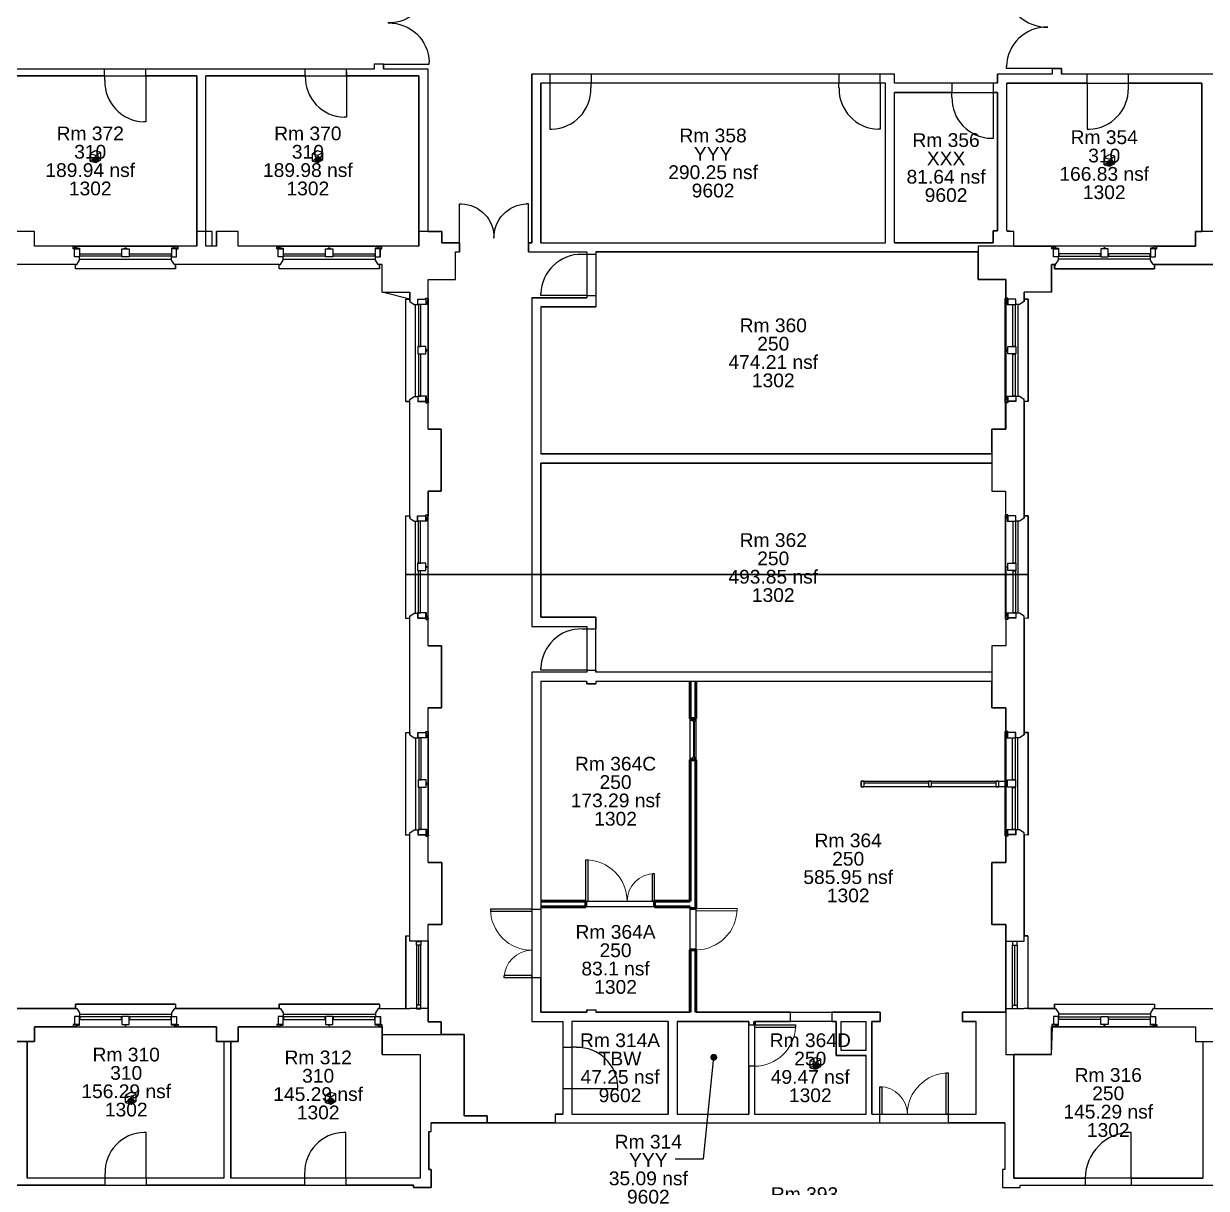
# Model space of a CAD drawing. Header units: inches. Extents: x -4320 to 3948, y 668 to 3074.
# Drawn here: x 1538 to 2570, y 1186 to 2202 of the extents above; entities that cross this region are included whole.
import ezdxf

# ---------------------------------------------------------------- set-up
doc = ezdxf.new("R2010")
doc.units = ezdxf.units.IN
doc.header["$LTSCALE"] = 48
doc.header["$MEASUREMENT"] = 0
doc.layers.get('0').update_dxf_attribs({"linetype": 'CONTINUOUS'})
for name, color, linetype, lineweight in [('A-DOOR', 7, 'CONTINUOUS', 18), ('A-GLAZ', 7, 'CONTINUOUS', 18), ('A-GLAZ-CWMG', 7, 'CONTINUOUS', 9), ('A-GLAZ-FRAM', 7, 'CONTINUOUS', 30), ('A-GLAZ-GLAS', 7, 'CONTINUOUS', 40), ('A-WALL-EXST', 7, 'CONTINUOUS', 9), ('A-WALL-MBNI', 7, 'CONTINUOUS', 18), ('I-WALL', 7, 'CONTINUOUS', 18)]:
    doc.layers.add(name, color=color, linetype=linetype, lineweight=lineweight)
for name, color, linetype in [('BACKGRN', 7, 'CONTINUOUS'), ('DOORS', 7, 'CONTINUOUS'), ('triGrossAreaLayer', 7, 'CONTINUOUS'), ('triHiddenItemLayer', 7, 'CONTINUOUS'), ('triLabelLayer', 7, 'CONTINUOUS'), ('triMeasuredGrossAreaLayer', 7, 'CONTINUOUS'), ('triSpaceLayer', 7, 'CONTINUOUS'), ('WNDW', 7, 'CONTINUOUS')]:
    doc.layers.add(name, color=color, linetype=linetype)
doc.styles.add('SIMPLEX', font='SIMPLEX')

# ---------------------------------------------------------------- blocks, each defined once
blk = doc.blocks.new('MUL')
for p, q in [((-1.1, 7.1), (-1.1, 9.2)), ((4.4, 7.1), (-1.1, 7.1)), ((-0.1, 8.5), (1.4, 8.5)), ((1.4, 8.5), (1.4, 8.3)), ((2.5, 7.7), (2.5, 7.6)), ((2.5, 7.6), (4.4, 7.6)), ((4.4, 7.6), (4.4, 7.1))]:
    blk.add_line(p, q)
blk.add_lwpolyline([(0, 0), (0, 7), (4.4, 7), (4.4, 0)], close=True)
for centre, radius, start, end in [((-0.9, 8.4), 0.796, 2.6497, 104.9077), ((1.4, 7.7), 0.61, 26.6521, 89.7021), ((2.4, 8.2), 0.509, 208.9058, 273.9499)]:
    blk.add_arc(centre, radius, start, end)
blk = doc.blocks.new('CEN-MUL')
for p, q in [((-1.2, 7.1), (-1.2, 7)), ((-1.2, 7), (1.2, 7)), ((-0.2, 7.9), (-0.2, 7.7)), ((-0.2, 7.9), (0.2, 7.9)), ((0.2, 7.9), (0.2, 7.7)), ((1.2, 7.1), (1.2, 7))]:
    blk.add_line(p, q)
blk.add_lwpolyline([(-3.2, 0), (-3.2, 7), (3.2, 7), (3.2, 0)], close=True)
for centre, radius, start, end in [((-1.2, 7.7), 0.509, 266.0501, 331.0942), ((-0.2, 7.1), 0.61, 90.2979, 153.3479), ((0.2, 7.1), 0.61, 26.6521, 89.7021), ((1.2, 7.7), 0.509, 208.9058, 273.9499)]:
    blk.add_arc(centre, radius, start, end)
blk = doc.blocks.new('WIN-7-5')
at = {"layer": 'WNDW'}
for p, q in [((-90.1, 2.2), (1.1, 2.2)), ((-84.6, -9), (-4.4, -9))]:
    blk.add_line(p, q, dxfattribs=at)
for points in [[(-84.4, -6.5), (-84.4, -4.4), (-47.9, -4.4), (-47.9, -6.5)], [(-41.1, -6.5), (-41.1, -4.4), (-4.6, -4.4), (-4.6, -6.5)]]:
    blk.add_lwpolyline(points, close=True, dxfattribs=at)
for name, p in [('MUL', (-89, -7)), ('CEN-MUL', (-44.5, -7))]:
    blk.add_blockref(name, p, dxfattribs=at)
at = {"layer": 'WNDW', "xscale": -1}
blk.add_blockref('MUL', (0, -7), dxfattribs=at)
blk = doc.blocks.new('DR36')
for p, q in [((0, 40), (-1.8, 40)), ((0, 0), (0, 40)), ((-36, 4), (-36, 0))]:
    blk.add_line(p, q)
blk.add_arc((-0.8, 4.9), 35.1, 91.4797, 181.4095)
blk = doc.blocks.new('DD72C')
for p, q in [((-36, 0), (-36, 40)), ((-36, 40), (-34.2, 40)), ((36, 40), (34.3, 40)), ((36, 0), (36, 40))]:
    blk.add_line(p, q)
for centre, radius, start, end in [((-35.1, 4.9), 35.1, 358.5905, 88.5203), ((35.2, 4.8), 35.2, 91.4626, 181.3222)]:
    blk.add_arc(centre, radius, start, end)
blk = doc.blocks.new('DR40')
blk.add_line((0, 0), (0, 40))
blk.add_arc((0, 0), 40, 90, 180)
blk = doc.blocks.new('DL36')
for p, q in [((0, 40), (1.8, 40)), ((0, 0), (0, 40)), ((36, 4), (36, 0))]:
    blk.add_line(p, q)
blk.add_arc((0.8, 4.9), 35.1, 358.5905, 88.5203)
blk = doc.blocks.new('DD60C')
for p, q in [((-30, 0), (-30, 34)), ((-30, 34), (-28.2, 34)), ((30, 34), (28.2, 34)), ((30, 0), (30, 34))]:
    blk.add_line(p, q)
for centre, start, end in [((-29.1, 4.8), 358.3353, 88.3775), ((29.1, 4.8), 91.6225, 181.6647)]:
    blk.add_arc(centre, 29.1, start, end)
blk = doc.blocks.new('Double-Uneven -_n Option 50')
at = {"layer": 'A-DOOR', "lineweight": 30}
for p, q in [((-56, -4), (-56, -39.9)), ((-56, -4), (-54, -4)), ((-54, -4), (-54, -39.9)), ((2, -4), (2, -28)), ((4, -4), (2, -4)), ((4, -4), (4, -28)), ((4, -28), (2, -28)), ((-56, -39.9), (-53.9, -39.9))]:
    blk.add_line(p, q, dxfattribs=at)
at = {"layer": 'A-DOOR', "lineweight": 9}
for centre, radius, start, end in [((-56, -4), 36, 270, 360), ((4, -4), 24, 180, 270)]:
    blk.add_arc(centre, radius, start, end, dxfattribs=at)
blk = doc.blocks.new('Double-Uneven-V_n Option 51')
at = {"layer": 'A-DOOR', "lineweight": 30}
for p, q in [((-56, -3.8), (-56, -39.7)), ((-56, -3.8), (-54, -3.8)), ((-54, -3.8), (-54, -39.7)), ((2, -3.8), (2, -27.8)), ((4, -3.8), (2, -3.8)), ((4, -3.8), (4, -27.8)), ((4, -27.8), (2, -27.8)), ((-56, -39.7), (-53.9, -39.7))]:
    blk.add_line(p, q, dxfattribs=at)
at = {"layer": 'A-DOOR', "lineweight": 9}
for centre, radius, start, end in [((-56, -3.8), 36, 270, 360), ((4, -3.8), 24, 180, 270)]:
    blk.add_arc(centre, radius, start, end, dxfattribs=at)
blk = doc.blocks.new('Single-Flush - _n Option 50')
at = {"layer": 'A-DOOR', "lineweight": 30}
for p, q in [((16, -2.4), (16, -38.4)), ((18, -2.4), (16, -2.4)), ((18, -2.4), (18, -38.4)), ((18, -38.4), (16, -38.4))]:
    blk.add_line(p, q, dxfattribs=at)
at = {"layer": 'A-DOOR', "lineweight": 9}
blk.add_arc((18, -2.4), 36.1, 180, 266.8211, dxfattribs=at)
blk = doc.blocks.new('Single-Flush Gl_n Option 50')
at = {"layer": 'A-DOOR', "lineweight": 9}
for p, q in [((16, -2.4375), (16, -38.4375)), ((18, -2.4375), (16, -2.4375)), ((18, -2.4375), (18, -38.4375)), ((18, -38.4375), (16, -38.4375))]:
    blk.add_line(p, q, dxfattribs=at)
blk.add_arc((18, -2.4375), 36, 180, 270, dxfattribs=at)
blk = doc.blocks.new('Fixed - 36_ x 4_n Option 50')
at = {"layer": 'A-GLAZ-FRAM'}
for p, q in [((-19.5, 2.4375), (-18.75, 2.4375)), ((-18.75, -0.0625), (-18.75, 2.4375)), ((-18.75, 1.6875), (-18.75, -0.0625)), ((-18.75, 1.6875), (-17, 1.6875)), ((-17, 1.6875), (-17, -0.0625)), ((14, 1.6875), (14, -0.0625)), ((15.75, 1.6875), (14, 1.6875)), ((15.75, -0.0625), (15.75, 2.4375)), ((16.5, 2.4375), (15.75, 2.4375)), ((15.75, 1.6875), (15.75, -0.0625)), ((-18.25, -2.4375), (-19.5, -2.4375)), ((-18.75, -0.0625), (-17, -0.0625)), ((-18.75, -0.0625), (-18.25, -0.0625)), ((-18.25, -2.4375), (-18.25, -0.0625)), ((15.75, -0.0625), (14, -0.0625)), ((15.25, -0.0625), (15.75, -0.0625)), ((15.25, -0.0625), (15.25, -2.4375)), ((15.25, -2.4375), (16.5, -2.4375))]:
    blk.add_line(p, q, dxfattribs=at)
at = {"layer": 'A-GLAZ-GLAS'}
blk.add_line((-17, 0.8125), (14, 0.8125), dxfattribs=at)
blk = doc.blocks.new('Double-Uneven-V_n Option 50')
at = {"layer": 'A-DOOR', "lineweight": 30}
for p, q in [((-56, 38.4), (-53.9, 38.4)), ((-56, 2.4), (-56, 38.4)), ((-54, 2.4), (-54, 38.4)), ((2, 2.4), (2, 26.4)), ((4, 26.4), (2, 26.4)), ((4, 2.4), (4, 26.4)), ((-56, 2.4), (-54, 2.4)), ((4, 2.4), (2, 2.4))]:
    blk.add_line(p, q, dxfattribs=at)
at = {"layer": 'A-DOOR', "lineweight": 9}
for centre, radius, start, end in [((-56, 2.4), 36, 0, 90), ((4, 2.4), 24, 90, 180)]:
    blk.add_arc(centre, radius, start, end, dxfattribs=at)
blk = doc.blocks.new('System Panel - _n Option 50')
at = {"layer": 'A-GLAZ'}
for p, q in [((28.125, -0.75), (-28.125, -0.75)), ((-28.125, -0.75), (-28.125, -1.75)), ((-28.125, -1.75), (28.125, -1.75)), ((28.125, -1.75), (28.125, -0.75))]:
    blk.add_line(p, q, dxfattribs=at)
blk = doc.blocks.new('Rectangular Mul_n Option 50')
at = {"layer": 'A-GLAZ-CWMG'}
for p, q in [((192.6, 57.2), (136.4, 57.2)), ((192.6, 52.2), (136.4, 52.2))]:
    blk.add_line(p, q, dxfattribs=at)
blk = doc.blocks.new('Rectangular Mul_n Option 51')
at = {"layer": 'A-GLAZ-CWMG', "lineweight": 30}
for p, q in [((-2.5, 2.5), (0, 2.5)), ((-2.5, -2.5), (-2.5, 2.5)), ((0, 2.5), (0, -2.5)), ((0, -2.5), (-2.5, -2.5))]:
    blk.add_line(p, q, dxfattribs=at)
blk = doc.blocks.new('Rectangular Mul_n Option 52')
at = {"layer": 'A-GLAZ-CWMG', "lineweight": 30}
for p, q in [((0, 2.5), (-2.5, 2.5)), ((-2.5, 2.5), (-2.5, -2.5)), ((0, -2.5), (0, 2.5)), ((-2.5, -2.5), (0, -2.5))]:
    blk.add_line(p, q, dxfattribs=at)
blk = doc.blocks.new('System Panel - _n Option 51')
at = {"layer": 'A-GLAZ'}
for p, q in [((28.125, -0.75), (-28.125, -0.75)), ((-28.125, -0.75), (-28.125, -1.75)), ((-28.125, -1.75), (28.125, -1.75)), ((28.125, -1.75), (28.125, -0.75))]:
    blk.add_line(p, q, dxfattribs=at)
blk = doc.blocks.new('Rectangular Mul_n Option 53')
at = {"layer": 'A-GLAZ-CWMG', "lineweight": 30}
for p, q in [((-1.25, 2.5), (1.25, 2.5)), ((-1.25, -2.5), (-1.25, 2.5)), ((1.25, 2.5), (1.25, -2.5)), ((1.25, -2.5), (-1.25, -2.5))]:
    blk.add_line(p, q, dxfattribs=at)
blk = doc.blocks.new('Rectangular Mul_n Option 54')
at = {"layer": 'A-GLAZ-CWMG'}
for p, q in [((133.9, 57.2), (77.6, 57.2)), ((133.9, 52.2), (77.6, 52.2))]:
    blk.add_line(p, q, dxfattribs=at)
blk = doc.blocks.new('A$C36301E23')
at = {"layer": 'BACKGRN'}
for p, q in [((60.3, -6), (60.3, 0)), ((96.3, -6), (96.3, 0)), ((221.9, -6), (221.9, 0)), ((257.9, -6), (257.9, 0)), ((578, -6), (578, 0)), ((614, -6), (614, 0)), ((755.5, -6), (755.5, 0)), ((791.5, -6), (791.5, 0)), ((930.5, -6), (930.5, 0)), ((966.5, -6), (966.5, 0)), ((186.4, -154.5), (186.4, -6)), ((194.4, -154.5), (194.4, -6)), ((414.6, -154.5), (414.6, -6)), ((422.6, -154.5), (422.6, -6)), ((642.1, -154.5), (642.1, -6)), ((650.1, -154.5), (650.1, -6)), ((835.9, -154.5), (835.9, -6)), ((843.9, -154.5), (843.9, -6))]:
    blk.add_line(p, q, dxfattribs=at)
at = {"layer": 'DOORS', "xscale": -1, "rotation": 180}
blk.add_blockref('DL36', (60.3, -6), dxfattribs=at)
at = {"layer": 'DOORS', "rotation": 180}
for p in [(258.4, -6), (614.1, -6), (791.6, -6), (966.5, -2)]:
    blk.add_blockref('DL36', p, dxfattribs=at)
blk = doc.blocks.new('TRGA_TriRefBlock')
h = blk.add_hatch(color=4)
h.dxf.hatch_style = 1
h.paths.add_polyline_path([(4.8, 1.8), (2.4, 2.5), (2.4, -0.6), (4.8, -1.3)])
h.paths.add_polyline_path([(7, 3.1), (4.8, 1.8), (4.8, -1.3), (7, 0)])
h.paths.add_polyline_path([(7, 3.1), (4.8, 3.7), (4.8, 1.8)])
h.paths.add_polyline_path([(4.8, 3.7), (4.6, 3.7), (2.4, 2.5), (4.8, 1.8)])
for points in [[(0, 0), (4.8, -1.3), (9.2, 1.2), (9.2, 7.5), (4.3, 8.8), (0, 6.3), (4.8, 5), (9.2, 7.5)], [(0, 0), (0, 6.3)], [(2.4, 1.4), (0, 0)], [(2.4, 2.5), (2.4, -0.6), (4.8, -1.3), (4.8, 1.8), (7, 3.1), (7, 0), (4.8, -1.3)], [(2.4, 2.5), (2.4, -0.6)], [(4.8, 5), (4.8, -1.3)], [(7, 3.1), (7, 0)], [(9.2, 1.2), (7, 1.8)]]:
    blk.add_lwpolyline(points)
blk.add_lwpolyline([(2.4, 2.5), (4.8, 1.8), (7, 3.1), (4.6, 3.7)], close=True)

msp = doc.modelspace()

# ---------------------------------------------------------------- linework, layer by layer
at = {"linetype": 'Continuous'}
for p, q in [((1989.7, 1627.9), (1989.7, 1429.4)), ((2131.5, 1211.5), (2140.5, 1300.1)), ((2106.9, 1211.5), (2131.5, 1211.5))]:
    msp.add_line(p, q, dxfattribs=at)
for points in [[(1583.6, 1987.9), (1583.6, 1991.6), (1584.6, 1991.6), (1587.1, 1995.4), (1587.1, 1998.4), (1582.7, 1998.4), (1582.7, 2005.4), (1581.5, 2005.4), (1581.5, 2007.6)], [(1670.9, 1987.9), (1670.9, 1991.6), (1669.9, 1991.6), (1667.4, 1995.4), (1667.4, 1998.4), (1671.8, 1998.4), (1671.8, 2005.4), (1673, 2005.4), (1673, 2007.6)], [(1761.3, 1987.9), (1761.3, 1991.6), (1762.3, 1991.6), (1764.8, 1995.4), (1764.8, 1998.4), (1760.4, 1998.4), (1760.4, 2005.4), (1759.3, 2005.4), (1759.3, 2007.6)], [(1848.7, 1987.9), (1848.7, 1991.6), (1847.7, 1991.6), (1845.2, 1995.4), (1845.2, 1998.4), (1849.6, 1998.4), (1849.6, 2005.4), (1850.8, 2005.4), (1850.8, 2007.6)], [(2437.7, 1987.9), (2437.7, 1991.6), (2438.7, 1991.6), (2441.2, 1995.4), (2441.2, 1998.4), (2436.8, 1998.4), (2436.8, 2005.4), (2435.6, 2005.4), (2435.6, 2007.6)], [(2525, 1987.9), (2525, 1991.6), (2524, 1991.6), (2521.5, 1995.4), (2521.5, 1998.4), (2525.9, 1998.4), (2525.9, 2005.4), (2527.1, 2005.4), (2527.1, 2007.6)], [(1871.7, 1961.4), (1875.2, 1961.3), (1875.2, 1959.4), (1879.2, 1956.9), (1882.2, 1956.9), (1882.2, 1961.3), (1889.1, 1961.3), (1889.1, 1962.4), (1891.2, 1962.4)], [(2414.7, 1961.4), (2411.2, 1961.3), (2411.2, 1959.4), (2407.2, 1956.9), (2404.2, 1956.9), (2404.2, 1961.3), (2397.2, 1961.3), (2397.2, 1962.4), (2395.2, 1962.4)], [(1871.7, 1872), (1875.2, 1872.1), (1875.2, 1874), (1879.2, 1876.5), (1882.2, 1876.5), (1882.2, 1872.1), (1889.1, 1872.1), (1889.1, 1870.9), (1891.2, 1870.9)], [(2414.7, 1872), (2411.2, 1872.1), (2411.2, 1874), (2407.2, 1876.5), (2404.2, 1876.5), (2404.2, 1872.1), (2397.2, 1872.1), (2397.2, 1870.9), (2395.2, 1870.9)], [(1871.7, 1772.4), (1875.2, 1772.3), (1875.2, 1770.4), (1879.2, 1767.9), (1882.2, 1767.9), (1882.2, 1772.3), (1889.1, 1772.3), (1889.1, 1773.4), (1891.2, 1773.4)], [(2414.7, 1772.4), (2411.2, 1772.3), (2411.2, 1770.4), (2407.2, 1767.9), (2404.2, 1767.9), (2404.2, 1772.3), (2397.2, 1772.3), (2397.2, 1773.4), (2395.2, 1773.4)], [(1871.7, 1683), (1875.2, 1683.1), (1875.2, 1685), (1879.2, 1687.5), (1882.2, 1687.5), (1882.2, 1683.1), (1889.1, 1683.1), (1889.1, 1681.9), (1891.2, 1681.9)], [(2414.7, 1683), (2411.2, 1683.1), (2411.2, 1685), (2407.2, 1687.5), (2404.2, 1687.5), (2404.2, 1683.1), (2397.2, 1683.1), (2397.2, 1681.9), (2395.2, 1681.9)], [(1871.7, 1583.4), (1875.2, 1583.3), (1875.2, 1581.4), (1879.2, 1578.9), (1882.2, 1578.9), (1882.2, 1583.3), (1889.1, 1583.3), (1889.1, 1584.4), (1891.2, 1584.4)], [(2414.7, 1583.4), (2411.2, 1583.3), (2411.2, 1581.4), (2407.2, 1578.9), (2404.2, 1578.9), (2404.2, 1583.3), (2397.2, 1583.3), (2397.2, 1584.4), (2395.2, 1584.4)], [(1871.7, 1494), (1875.2, 1494.1), (1875.2, 1496), (1879.2, 1498.5), (1882.2, 1498.5), (1882.2, 1494.1), (1889.1, 1494.1), (1889.1, 1492.9), (1891.2, 1492.9)], [(2414.7, 1494), (2411.2, 1494.1), (2411.2, 1496), (2407.2, 1498.5), (2404.2, 1498.5), (2404.2, 1494.1), (2397.2, 1494.1), (2397.2, 1492.9), (2395.2, 1492.9)], [(1583.6, 1346.3), (1583.6, 1342.6), (1584.6, 1342.6), (1587.1, 1338.8), (1587.1, 1335.8), (1582.7, 1335.8), (1582.7, 1328.8), (1581.5, 1328.8), (1581.5, 1326.6)], [(1670.9, 1346.3), (1670.9, 1342.6), (1669.9, 1342.6), (1667.4, 1338.8), (1667.4, 1335.8), (1671.8, 1335.8), (1671.8, 1328.8), (1673, 1328.8), (1673, 1326.6)], [(1761.3, 1346.3), (1761.3, 1342.6), (1762.3, 1342.6), (1764.8, 1338.8), (1764.8, 1335.8), (1760.4, 1335.8), (1760.4, 1328.8), (1759.3, 1328.8), (1759.3, 1326.6)], [(1848.7, 1346.3), (1848.7, 1342.6), (1847.7, 1342.6), (1845.2, 1338.8), (1845.2, 1335.8), (1849.6, 1335.8), (1849.6, 1328.8), (1850.8, 1328.8), (1850.8, 1326.6)], [(2437.7, 1346.3), (2437.7, 1342.6), (2438.7, 1342.6), (2441.2, 1338.8), (2441.2, 1335.8), (2436.8, 1335.8), (2436.8, 1328.8), (2435.6, 1328.8), (2435.6, 1326.6)], [(2525, 1346.3), (2525, 1342.6), (2524, 1342.6), (2521.5, 1338.8), (2521.5, 1335.8), (2525.9, 1335.8), (2525.9, 1328.8), (2527.1, 1328.8), (2527.1, 1326.6)], [(1547.8, 1326.6), (1547.8, 1313.9), (1528.8, 1313.9)], [(1725.6, 1326.6), (1725.6, 1313.9), (1706.6, 1313.9)], [(1706.6, 1313.9), (1706.6, 1326.6)]]:
    msp.add_lwpolyline(points)
for points in [[(1885, 1401), (1885, 1397.9), (1881.2, 1397.9), (1881.2, 1401)], [(2401.3, 1401), (2401.3, 1397.9), (2405.1, 1397.9), (2405.1, 1401)], [(1885, 1342.5), (1885, 1345.6), (1881.2, 1345.6), (1881.2, 1342.5)], [(2401.3, 1342.5), (2401.3, 1345.6), (2405.1, 1345.6), (2405.1, 1342.5)]]:
    msp.add_lwpolyline(points, close=True)
at = {"linetype": 'Continuous', "const_width": 3}
msp.add_lwpolyline([(2139, 1300.1, 1), (2142, 1300.1, 1)], format="xyb", close=True, dxfattribs=at)
at = {"layer": 'A-WALL-EXST', "lineweight": 18}
msp.add_line((2285.6, 1339.4), (2243.5, 1339.4), dxfattribs=at)
at = {"layer": 'A-WALL-MBNI'}
for p, q in [((2028.9, 1436.3), (1989.8, 1436.3)), ((2028.9, 1436.5), (1989.9, 1436.5)), ((2028.9, 1436.5), (2028.9, 1436.2)), ((2088.9, 1436.2), (2088.9, 1436.5)), ((2119.9, 1436.5), (2088.9, 1436.5)), ((2119.9, 1436.3), (2088.9, 1436.3)), ((2124.8, 1393.8), (2125.1, 1393.8))]:
    msp.add_line(p, q, dxfattribs=at)
at = {"layer": 'BACKGRN'}
for p, q in [((1608.9, 2162.1), (1467.4, 2162.1)), ((1784, 2162.1), (1644.9, 2162.1)), ((1844.2, 2162.1), (1820, 2162.1)), ((1844.2, 2166.4), (1844.2, 2162.1)), ((1852.2, 2166.4), (1844.2, 2166.4)), ((1852.2, 2166.4), (1852.2, 2162.1)), ((1891.2, 2162.1), (1852.2, 2162.1)), ((1891.2, 2020.4), (1891.2, 2162.1)), ((1981.7, 2010.6), (1981.7, 2157.7)), ((1997.4, 2157.7), (1981.7, 2157.7)), ((1997.4, 2157.7), (1997.4, 2149.7)), ((2249.7, 2157.7), (2033.4, 2157.7)), ((2033.4, 2157.7), (2033.4, 2149.7)), ((2249.7, 2157.7), (2249.7, 2149.7)), ((2298.2, 2157.7), (2285.7, 2157.7)), ((2285.7, 2149.7), (2285.7, 2157.7)), ((2298.2, 2149.7), (2298.2, 2157.7)), ((2435.9, 2157.7), (2388.2, 2157.7)), ((2388.2, 2149.7), (2388.2, 2157.7)), ((2435.9, 2162.7), (2435.9, 2157.7)), ((2435.9, 2162.7), (2443.9, 2162.7)), ((2443.9, 2162.7), (2443.9, 2157.7)), ((2466.4, 2157.7), (2443.9, 2157.7)), ((2466.4, 2149.7), (2466.4, 2157.7)), ((2502.4, 2149.7), (2502.4, 2157.7)), ((2641.2, 2157.7), (2502.4, 2157.7)), ((1608.9, 2156.1), (1503.5, 2156.1)), ((1689.3, 2156.1), (1644.9, 2156.1)), ((1784, 2156.1), (1697.3, 2156.1)), ((1883.2, 2156.1), (1820, 2156.1)), ((1883.2, 2007.6), (1883.2, 2156.1)), ((1989.7, 2010.6), (1989.7, 2149.7)), ((1997.4, 2149.7), (1989.7, 2149.7)), ((2249.7, 2149.7), (2033.4, 2149.7)), ((2290.2, 2149.7), (2285.7, 2149.7)), ((2290.2, 2010.6), (2290.2, 2149.7)), ((2348.2, 2149.7), (2298.2, 2149.7)), ((2348.2, 2149.7), (2348.2, 2141.7)), ((2388.2, 2149.7), (2384.2, 2149.7)), ((2384.2, 2149.7), (2384.2, 2141.7)), ((2466.4, 2149.7), (2396.2, 2149.7)), ((2396.2, 2020.9), (2396.2, 2149.7)), ((2566.3, 2149.7), (2502.4, 2149.7)), ((2566.3, 2020.4), (2566.3, 2149.7)), ((2298.2, 2010.6), (2298.2, 2141.7)), ((2348.2, 2141.7), (2298.2, 2141.7)), ((2388.2, 2141.7), (2384.2, 2141.7)), ((2388.2, 2020.9), (2388.2, 2141.7)), ((1547.8, 2020.4), (1528.8, 2020.4)), ((1547.8, 2007.6), (1547.8, 2020.4)), ((1725.6, 2020.4), (1706.6, 2020.4)), ((1706.6, 2007.6), (1706.6, 2020.4)), ((1725.6, 2007.6), (1725.6, 2020.4)), ((1891.2, 2020.4), (1903.2, 2020.4)), ((1903.2, 2020.4), (1903.2, 2010.6)), ((2384.2, 2010.6), (2384.2, 2020.9)), ((2384.2, 2020.9), (2388.2, 2020.9)), ((2402.2, 2020.4), (2396.2, 2020.4)), ((2402.2, 2007.6), (2402.2, 2020.4)), ((2560.8, 2007.6), (2560.8, 2020.4)), ((2560.8, 2020.4), (2566.3, 2020.4)), ((1581.5, 2007.6), (1547.8, 2007.6)), ((1689.3, 2007.6), (1673, 2007.6)), ((1706.6, 2007.6), (1697.3, 2007.6)), ((1759.3, 2007.6), (1725.6, 2007.6)), ((1883.2, 2007.6), (1850.8, 2007.6)), ((1903.2, 2010.6), (1918.7, 2010.6)), ((1915.2, 2002.6), (1918.7, 2002.6)), ((1915.2, 1978.6), (1915.2, 2002.6)), ((1918.8, 2002.6), (1918.7, 2010.6)), ((1978.7, 2010.6), (1981.7, 2010.6)), ((1978.7, 2002.6), (1978.7, 2010.6)), ((1978.7, 2002.6), (2029.7, 2002.6)), ((1989.7, 2010.6), (2290.2, 2010.6)), ((2029.7, 2002.6), (2029.7, 2000.6)), ((2037.7, 2002.6), (2037.7, 2000.6)), ((2037.7, 2002.6), (2371.2, 2002.6)), ((2298.2, 2010.6), (2384.2, 2010.6)), ((2371.2, 1978.6), (2371.2, 2002.6)), ((2431.4, 2007.6), (2402.2, 2007.6)), ((2402.2, 2007.6), (2435.6, 2007.6)), ((2527.1, 2007.6), (2560.8, 2007.6)), ((2029.7, 2000.6), (2037.7, 2000.6)), ((1583.6, 1991.6), (1493.2, 1991.6)), ((1761.3, 1991.6), (1670.9, 1991.6)), ((1851.2, 1991.6), (1848.7, 1991.6)), ((1851.2, 1967.6), (1851.2, 1991.6)), ((2435.2, 1967.6), (2435.2, 1991.6)), ((2435.2, 1991.6), (2438.7, 1991.6)), ((2525, 1991.6), (2615.4, 1991.6)), ((1891.2, 1962.4), (1891.2, 1978.6)), ((1891.2, 1978.6), (1915.2, 1978.6)), ((2371.2, 1978.6), (2395.2, 1978.6)), ((2395.2, 1962.4), (2395.2, 1978.6)), ((1851.2, 1967.6), (1875.2, 1967.6)), ((1875.2, 1959.4), (1875.2, 1967.6)), ((1981.7, 1962.6), (1981.7, 1675.9)), ((1981.7, 1962.6), (2029.7, 1962.6)), ((2029.7, 1964.6), (2029.7, 1962.6)), ((2029.7, 1964.6), (2037.7, 1964.6)), ((2037.7, 1964.6), (2037.7, 1954.6)), ((2435.2, 1967.6), (2411.2, 1967.6)), ((2411.2, 1959.4), (2411.2, 1967.6)), ((1989.7, 1954.6), (1989.7, 1826.4)), ((1989.7, 1954.6), (2037.7, 1954.6)), ((1875.2, 1770.4), (1875.2, 1874)), ((1891.2, 1847.9), (1891.2, 1870.9)), ((2395, 1870.9), (2395, 1847.9)), ((2411.2, 1770.4), (2411.2, 1874)), ((1891.2, 1847.9), (1902.6, 1847.9)), ((1902.6, 1847.9), (1902.6, 1793.9)), ((2383, 1847.9), (2383, 1826.4)), ((2395, 1847.9), (2383, 1847.9)), ((2383.2, 1826.4), (1989.7, 1826.4)), ((2383.2, 1818.4), (1989.7, 1818.4)), ((1989.7, 1818.4), (1989.7, 1683.9)), ((2383, 1818.4), (2383, 1793.9)), ((1891.2, 1793.9), (1891.2, 1772.3)), ((1902.6, 1793.9), (1891.2, 1793.9)), ((2383, 1793.9), (2395, 1793.9)), ((2395, 1793.9), (2395, 1773.4)), ((1875.2, 1581.4), (1875.2, 1685)), ((1989.7, 1683.9), (2037.7, 1683.9)), ((2037.7, 1683.9), (2037.7, 1673.9)), ((2411.2, 1581.4), (2411.2, 1685)), ((1891.2, 1658.9), (1891.2, 1681.9)), ((1981.7, 1675.9), (2029.7, 1675.9)), ((2029.7, 1675.9), (2029.7, 1673.9)), ((2029.7, 1673.9), (2037.7, 1673.9)), ((2395.2, 1681.9), (2395.2, 1658.9)), ((1891.2, 1658.9), (1902.9, 1658.9)), ((1902.9, 1658.9), (1902.9, 1604.9)), ((2395.2, 1658.9), (2383.2, 1658.9)), ((2383.2, 1658.9), (2383.2, 1635.9)), ((1981.7, 1635.9), (1981.7, 1627.9)), ((2029.7, 1635.9), (1981.7, 1635.9)), ((2029.7, 1637.9), (2029.7, 1635.9)), ((2029.7, 1637.9), (2037.7, 1637.9)), ((2037.7, 1637.9), (2037.7, 1635.9)), ((2383.2, 1635.9), (2037.7, 1635.9)), ((1981.7, 1627.9), (1981.7, 1429.4)), ((2029.7, 1627.9), (1989.7, 1627.9)), ((2029.7, 1627.9), (2029.7, 1625.9)), ((2029.7, 1625.9), (2037.7, 1625.9)), ((2383.2, 1627.9), (2037.7, 1627.9)), ((2037.7, 1627.9), (2037.7, 1625.9)), ((2383.2, 1627.9), (2383.2, 1604.9)), ((1891.2, 1584.4), (1891.2, 1604.9)), ((1902.9, 1604.9), (1891.2, 1604.9)), ((2383.2, 1604.9), (2395.2, 1604.9)), ((2395.2, 1604.9), (2395.2, 1584.4)), ((1875.2, 1401.4), (1875.2, 1494.1)), ((1891.2, 1469.9), (1891.2, 1492.9)), ((2395.2, 1492.9), (2395.2, 1469.9)), ((2411.2, 1401.4), (2411.2, 1494.1)), ((1891.2, 1469.9), (1903.2, 1469.9)), ((1903.2, 1469.9), (1903.2, 1415.9)), ((2383.2, 1469.9), (2383.2, 1415.9)), ((2395.2, 1469.9), (2383.2, 1469.9)), ((1981.7, 1429.4), (1989.7, 1429.4)), ((1891.2, 1401.4), (1891.2, 1415.9)), ((1903.2, 1415.9), (1891.2, 1415.9)), ((2383.2, 1415.9), (2395.2, 1415.9)), ((2395.2, 1415.9), (2395.2, 1401.4)), ((1891.2, 1401.4), (1875.2, 1401.4)), ((2395.2, 1401.4), (2411.2, 1401.4)), ((1981.7, 1369.4), (1981.7, 1331.4)), ((1989.7, 1369.4), (1981.7, 1369.4)), ((1989.7, 1339.4), (1989.7, 1369.4)), ((1583.6, 1342.6), (1493.2, 1342.6)), ((1761.3, 1342.6), (1670.9, 1342.6)), ((1848.7, 1342.6), (1875.2, 1342.6)), ((1891.2, 1342.6), (1875.2, 1342.6)), ((1891.2, 1342.6), (1891.2, 1331.1)), ((2395.2, 1339.4), (2395.2, 1342.6)), ((2395.2, 1342.6), (2411.2, 1342.6)), ((2437.7, 1342.6), (2411.2, 1342.6)), ((2525, 1342.6), (2615.4, 1342.6)), ((1981.7, 1331.4), (2008.7, 1331.4)), ((2008.7, 1339.4), (1989.7, 1339.4)), ((2029.7, 1339.4), (2008.7, 1339.4)), ((2008.7, 1331.4), (2008.7, 1308.8)), ((2016.7, 1331.4), (2016.7, 1308.8)), ((2100.7, 1331.4), (2016.7, 1331.4)), ((2029.7, 1341.4), (2029.7, 1339.4)), ((2029.7, 1341.4), (2037.7, 1341.4)), ((2037.7, 1341.4), (2037.7, 1339.4)), ((2100.7, 1331.4), (2100.7, 1250.4)), ((2108.7, 1331.4), (2108.7, 1250.4)), ((2273.4, 1305.9), (2273.4, 1331.4)), ((2278.4, 1301.4), (2278.4, 1331.4)), ((2369.4, 1250.4), (2369.4, 1331.4)), ((1581.5, 1326.6), (1547.8, 1326.6)), ((1706.6, 1326.6), (1673, 1326.6)), ((1759.3, 1326.6), (1725.6, 1326.6)), ((1851.2, 1326.6), (1850.8, 1326.6)), ((1851.2, 1302.6), (1851.2, 1326.6)), ((1891.2, 1331.1), (1902.7, 1331.1)), ((1902.7, 1331.1), (1902.7, 1320.1)), ((2435.2, 1326.6), (2435.6, 1326.6)), ((2435.2, 1302.6), (2435.2, 1326.6)), ((2527.1, 1326.6), (2560.8, 1326.6)), ((2560.8, 1326.6), (2560.8, 1313.9)), ((1541.3, 1313.9), (1535.3, 1313.9)), ((1541.3, 1313.9), (1541.3, 1194.6)), ((1713.1, 1313.9), (1713.1, 1194.6)), ((1719.1, 1313.9), (1713.1, 1313.9)), ((1719.1, 1313.9), (1719.1, 1194.6)), ((1902.7, 1320.1), (1922.7, 1320.1)), ((1922.7, 1320.1), (1922.7, 1249.1)), ((2560.8, 1313.9), (2567.3, 1313.9)), ((2567.3, 1313.9), (2567.3, 1194.6)), ((1851.2, 1302.6), (1884.2, 1302.6)), ((1884.2, 1302.6), (1884.2, 1194.6)), ((2008.7, 1308.8), (2016.7, 1308.8)), ((2273.4, 1301.4), (2273.4, 1301.7)), ((2273.4, 1250.4), (2273.4, 1301.4)), ((2278.4, 1250.4), (2278.4, 1301.4)), ((2435.2, 1302.6), (2402.2, 1302.6)), ((2402.2, 1302.6), (2402.2, 1194.6)), ((2008.7, 1272.8), (2008.7, 1250.4)), ((2008.7, 1272.8), (2016.7, 1272.8)), ((2016.7, 1272.8), (2016.7, 1250.4)), ((1922.7, 1249.1), (1942.7, 1249.1)), ((1942.7, 1249.1), (1942.7, 1242.9)), ((2002.2, 1250.4), (2002.2, 1242.9)), ((2002.2, 1250.4), (2008.7, 1250.4)), ((2016.7, 1250.4), (2100.7, 1250.4)), ((2108.7, 1250.4), (2171.1, 1250.4)), ((2175.9, 1250.4), (2273.4, 1250.4)), ((2278.4, 1250.4), (2285.4, 1250.4)), ((2285.4, 1242.9), (2285.4, 1250.4)), ((2345.4, 1242.9), (2345.4, 1250.4)), ((2345.4, 1250.4), (2369.4, 1250.4)), ((2369.4, 1250.4), (2369.4, 1250.4)), ((1942.7, 1242.9), (1893.9, 1242.9)), ((1893.9, 1235.4), (1893.9, 1242.9)), ((2002.2, 1242.9), (2005.3, 1242.9)), ((2005.3, 1242.9), (2285.4, 1242.9)), ((2394.4, 1242.9), (2345.4, 1242.9)), ((2394.4, 1242.9), (2394.4, 1202.1)), ((1891.9, 1235.4), (1891.9, 1202.1)), ((1891.9, 1235.4), (1893.9, 1235.4)), ((1891.9, 1202.1), (1893.9, 1202.1)), ((1893.9, 1202.1), (1893.9, 1186.6)), ((2394.4, 1202.1), (2392.4, 1202.1)), ((2392.4, 1202.1), (2392.4, 1186.6)), ((1609.2, 1188.6), (1467.4, 1188.6)), ((1609.2, 1194.6), (1541.3, 1194.6)), ((1609.2, 1194.6), (1609.2, 1188.6)), ((1713.1, 1194.6), (1645.2, 1194.6)), ((1645.2, 1194.6), (1645.2, 1188.6)), ((1783.4, 1188.6), (1645.2, 1188.6)), ((1783.4, 1194.6), (1719.1, 1194.6)), ((1783.4, 1194.6), (1783.4, 1188.6)), ((1883.7, 1194.6), (1819.4, 1194.6)), ((1819.4, 1194.6), (1819.4, 1188.6)), ((1878.4, 1188.6), (1819.4, 1188.6)), ((1878.4, 1186.6), (1878.4, 1188.6)), ((2402.2, 1194.6), (2464.7, 1194.6)), ((2407.9, 1188.6), (2464.7, 1188.6)), ((2407.9, 1186.6), (2407.9, 1188.6)), ((2464.7, 1194.6), (2464.7, 1188.6)), ((2504.7, 1194.6), (2504.7, 1188.6)), ((2504.7, 1194.6), (2567.3, 1194.6)), ((2504.7, 1188.6), (2639.2, 1188.6)), ((1893.9, 1186.6), (1878.4, 1186.6)), ((2392.4, 1186.6), (2407.9, 1186.6))]:
    msp.add_line(p, q, dxfattribs=at)
at = {"layer": 'BACKGRN', "linetype": 'Continuous'}
for p, q in [((2119.9, 1339.4), (2037.7, 1339.4)), ((2108.7, 1331.4), (2171.1, 1331.4)), ((2207.5, 1339.4), (2124.8, 1339.4)), ((2171.1, 1331.4), (2171.1, 1328.4)), ((2175.9, 1331.4), (2175.9, 1328.4)), ((2175.9, 1331.4), (2207.5, 1331.4)), ((2207.5, 1331.4), (2207.5, 1339.4)), ((2285.6, 1339.4), (2243.5, 1339.4)), ((2243.5, 1339.4), (2243.5, 1331.4)), ((2243.5, 1331.4), (2247.4, 1331.4)), ((2247.4, 1331.4), (2247.4, 1301.7)), ((2251.6, 1305.9), (2251.6, 1331.4)), ((2251.6, 1331.4), (2273.4, 1331.4)), ((2278.4, 1331.4), (2285.6, 1331.4)), ((2285.6, 1339.4), (2285.6, 1331.4)), ((2285.6, 1331.4), (2285.6, 1339.4)), ((2395.2, 1339.4), (2357.6, 1339.4)), ((2357.6, 1339.4), (2357.6, 1331.4)), ((2357.6, 1331.4), (2369.4, 1331.4)), ((2171.1, 1328.4), (2175.9, 1328.4)), ((2247.4, 1301.7), (2273.4, 1301.7)), ((2273.4, 1305.9), (2251.6, 1305.9)), ((2171.1, 1292.3), (2171.1, 1250.4)), ((2175.9, 1292.3), (2171.1, 1292.3)), ((2175.9, 1292.3), (2175.9, 1250.4))]:
    msp.add_line(p, q, dxfattribs=at)
at = {"layer": 'I-WALL', "lineweight": 60}
for p, q in [((2119.9, 1627.9), (2119.9, 1595.5)), ((2124.8, 1595.5), (2124.8, 1627.9)), ((2119.9, 1595.5), (2124.8, 1595.5)), ((2119.9, 1559.5), (2119.9, 1436.2)), ((2124.8, 1559.5), (2119.9, 1559.5)), ((2124.8, 1429.8), (2124.8, 1559.5)), ((2028.9, 1436.2), (1989.7, 1436.2)), ((2028.9, 1431.4), (2028.9, 1436.2)), ((2119.9, 1436.2), (2088.9, 1436.2)), ((2088.9, 1436.2), (2088.9, 1431.4)), ((1989.7, 1431.4), (2028.9, 1431.4)), ((2088.9, 1431.4), (2119.9, 1431.4)), ((2119.9, 1431.4), (2119.9, 1429.8)), ((2119.9, 1429.8), (2124.8, 1429.8)), ((2119.9, 1393.8), (2119.9, 1339.4)), ((2124.8, 1393.8), (2119.9, 1393.8)), ((2124.8, 1339.4), (2124.8, 1393.8)), ((2175.9, 1328.4), (2175.9, 1331.4))]:
    msp.add_line(p, q, dxfattribs=at)
at = {"layer": 'I-WALL'}
for p, q in [((2119.9, 1559.5), (2119.9, 1595.5)), ((2124.8, 1595.5), (2124.8, 1559.5)), ((2389.2, 1540.9), (2394.7, 1540.9)), ((2394.7, 1536.1), (2389.2, 1536.1))]:
    msp.add_line(p, q, dxfattribs=at)
at = {"layer": 'triGrossAreaLayer', "linetype": 'Continuous'}
for points in [[(2615.4, 1991.6), (2525, 1991.6), (2525, 1987.9), (2437.7, 1987.9), (2438.7, 1991.6), (2435.2, 1991.6), (2435.2, 1967.6), (2411.2, 1967.6), (2411.2, 1961.3), (2414.7, 1961.4), (2414.7, 1872), (2411.2, 1872.1), (2411.2, 1772.3), (2414.7, 1772.4), (2414.7, 1721.2), (1871.7, 1721.2), (1871.7, 1772.4), (1875.2, 1772.3), (1875.2, 1872.1), (1871.7, 1872), (1871.7, 1961.4), (1875.2, 1961.3), (1875.2, 1967.6), (1875.2, 1961.3), (1851.2, 1967.6), (1851.2, 1991.6), (1848.7, 1991.6), (1848.7, 1987.9), (1761.3, 1987.9), (1761.3, 1991.6), (1670.9, 1991.6), (1670.9, 1987.9), (1583.6, 1987.9), (1583.6, 1991.6), (1493.2, 1991.6)], [(1493.2, 1342.6), (1583.6, 1342.6), (1583.6, 1346.3), (1670.9, 1346.3), (1670.9, 1342.6), (1761.3, 1342.6), (1761.3, 1346.3), (1848.7, 1346.3), (1848.7, 1342.6), (1871.9, 1342.6), (1871.9, 1406.1), (1875.2, 1406.1), (1875.2, 1494.1), (1871.7, 1494), (1871.7, 1583.4), (1875.2, 1583.3), (1875.2, 1683.1), (1871.7, 1683), (1871.7, 1721.2), (2414.7, 1721.2), (2414.7, 1683), (2411.2, 1683.1), (2411.2, 1583.3), (2414.7, 1583.4), (2414.7, 1494), (2411.2, 1494.1), (2411.2, 1406.1), (2414.4, 1406.1), (2414.4, 1342.6), (2437.7, 1342.6), (2437.7, 1346.3), (2525, 1346.3), (2525, 1342.6), (2615.4, 1342.6)]]:
    msp.add_lwpolyline(points, dxfattribs=at)
at = {"layer": 'triMeasuredGrossAreaLayer', "linetype": 'Continuous'}
for points in [[(1528.8, 1313.9), (1547.8, 1313.9), (1547.8, 1326.6), (1706.6, 1326.6), (1706.6, 1313.9), (1725.6, 1313.9), (1725.6, 1326.6), (1851.2, 1326.6), (1851.2, 1320.1), (1902.7, 1320.1), (1902.7, 1331.1), (1891.2, 1331.1), (1891.2, 1415.9), (1903.2, 1415.9), (1903.2, 1469.9), (1891.2, 1469.9), (1891.2, 1604.9), (1902.9, 1604.9), (1902.9, 1658.9), (1891.2, 1658.9), (1891.2, 1793.9), (1902.6, 1793.9), (1902.6, 1847.9), (1891.2, 1847.9), (1891.2, 1978.6), (1915.2, 1978.6), (1915.2, 2002.6), (1918.7, 2002.6), (1918.8, 2010.6), (1903.2, 2010.6), (1903.2, 2020.4), (1883.2, 2020.4), (1883.2, 2007.6), (1725.6, 2007.6), (1725.6, 2020.4), (1706.6, 2020.4), (1706.6, 2007.6), (1702.8, 2007.6), (1702.8, 2020.4), (1689.3, 2020.4), (1689.3, 2007.6), (1547.8, 2007.6), (1547.8, 2020.4), (1528.8, 2020.4)], [(2579.8, 2020.4), (2560.8, 2020.4), (2560.8, 2007.6), (2402.2, 2007.6), (2371.2, 2007.6), (2371.2, 1978.6), (2395.2, 1978.6), (2395.2, 1847.9), (2383, 1847.9), (2383, 1793.9), (2395, 1793.9), (2395.2, 1658.9), (2383.2, 1658.9), (2383.2, 1604.9), (2395.2, 1604.9), (2395.2, 1469.9), (2383.2, 1469.9), (2383.2, 1415.9), (2395.2, 1415.9), (2395.2, 1302.6), (2435.2, 1302.6), (2436.2, 1326.6), (2560.8, 1326.6), (2560.8, 1313.9), (2579.8, 1313.9)]]:
    msp.add_lwpolyline(points, dxfattribs=at)
at = {"layer": 'triSpaceLayer', "linetype": 'Continuous'}
for points in [[(3458.7, 2157.7), (2443.9, 2157.7), (2443.9, 2162.7), (2435.9, 2162.7), (2435.9, 2157.7), (2388.2, 2157.7), (2388.2, 2149.7), (2298.2, 2149.7), (2298.2, 2157.7), (1981.7, 2157.7), (1981.7, 2010.6), (1978.7, 2010.6), (1978.7, 2002.6), (2029.7, 2002.6), (2029.7, 1962.6), (1981.7, 1962.6), (1981.7, 1675.9), (2029.7, 1675.9), (2029.7, 1635.9), (1981.7, 1635.9), (1981.7, 1331.4), (2008.7, 1331.4), (2008.7, 1250.4), (2002.2, 1250.4), (2002.2, 1242.9), (1942.7, 1242.9), (1942.7, 1249.1), (1922.7, 1249.1), (1922.7, 1320.1), (1902.7, 1320.1), (1902.7, 1331.1), (1891.2, 1331.1), (1891.2, 1415.9), (1903.2, 1415.9), (1903.2, 1469.9), (1891.2, 1469.9), (1891.2, 1604.9), (1902.9, 1604.9), (1902.9, 1658.9), (1891.2, 1658.9), (1891.2, 1793.9), (1902.6, 1793.9), (1902.6, 1847.9), (1891.2, 1847.9), (1891.2, 1978.6), (1915.2, 1978.6), (1915.2, 2002.6), (1918.7, 2002.6), (1918.8, 2010.6), (1903.2, 2010.6), (1903.2, 2020.4), (1891.2, 2020.4), (1891.2, 2162.1), (1852.2, 2162.1), (1852.2, 2166.4), (1844.2, 2166.4), (1844.2, 2162.1), (853.4, 2162.1)], [(1989.7, 2149.7), (1989.7, 2010.6), (2290.2, 2010.6), (2290.2, 2149.7), (1989.7, 2149.7)], [(2298.2, 2141.7), (2388.2, 2141.7), (2388.2, 2020.9), (2384.2, 2020.9), (2384.2, 2010.6), (2298.2, 2010.6), (2298.2, 2141.7)], [(852.7, 1188.6), (1878.4, 1188.6), (1878.4, 1186.6), (1893.9, 1186.6), (1893.9, 1202.1), (1891.9, 1202.1), (1891.9, 1235.4), (1893.9, 1235.4), (1893.9, 1242.9), (2002.2, 1242.9), (2394.4, 1242.9), (2394.4, 1202.1), (2392.4, 1202.1), (2392.4, 1186.6), (2407.9, 1186.6), (2407.9, 1188.6), (3447.2, 1188.6)]]:
    msp.add_lwpolyline(points, dxfattribs=at)
for points in [[(1503.5, 2156.1), (1689.3, 2156.1), (1689.3, 2007.6), (1547.8, 2007.6), (1547.8, 2020.4), (1528.8, 2020.4), (1528.8, 2007.6), (1503.5, 2007.6), (1503.5, 2156.1)], [(1697.3, 2156.1), (1883.2, 2156.1), (1883.2, 2007.6), (1725.6, 2007.6), (1725.6, 2020.4), (1706.6, 2020.4), (1706.6, 2007.6), (1697.3, 2007.6), (1697.3, 2020.4), (1697.3, 2156.1)], [(2396.2, 2149.7), (2566.3, 2149.7), (2566.3, 2020.4), (2560.8, 2020.4), (2560.8, 2007.6), (2402.2, 2007.6), (2402.2, 2020.4), (2396.2, 2020.9), (2396.2, 2149.7)], [(1989.7, 1954.6), (1989.7, 1826.4), (2383.2, 1826.4), (2383, 1847.9), (2395, 1847.9), (2395.2, 1978.6), (2371.2, 1978.6), (2371.2, 2002.6), (2037.7, 2002.6), (2037.7, 1954.6), (1989.7, 1954.6)], [(1989.7, 1818.4), (2383, 1818.4), (2383, 1793.9), (2395, 1793.9), (2395.2, 1658.9), (2383.2, 1658.9), (2383.2, 1635.9), (2037.7, 1635.9), (2037.7, 1683.9), (1989.7, 1683.9), (1989.7, 1818.4)], [(2119.9, 1627.9), (2037.7, 1627.9), (2037.7, 1625.9), (2029.7, 1625.9), (2029.7, 1627.9), (1989.7, 1627.9), (1989.7, 1436.2), (2119.9, 1436.2)], [(2369.4, 1331.4), (2357.6, 1331.4), (2357.6, 1339.4), (2395.2, 1339.4), (2395.2, 1415.9), (2383.2, 1415.9), (2383.2, 1469.9), (2395.2, 1469.9), (2395.2, 1493.2), (2394.7, 1493.2), (2394.7, 1536.1), (2389.2, 1536.1), (2389.2, 1536), (2269.2, 1536), (2269.2, 1541), (2389.2, 1541), (2389.2, 1540.9), (2394.7, 1540.9), (2394.7, 1584.4), (2395.2, 1584.4), (2395.2, 1604.9), (2383.2, 1604.9), (2383.2, 1627.9), (2124.8, 1627.9), (2124.8, 1339.4), (2285.6, 1339.4), (2285.6, 1331.4), (2278.4, 1331.4), (2278.4, 1250.4), (2369.4, 1250.4)], [(2119.9, 1393.8), (2119.9, 1431.4), (1989.7, 1431.4), (1989.7, 1339.4), (2029.7, 1339.4), (2029.7, 1341.4), (2037.7, 1341.4), (2037.7, 1339.4), (2119.9, 1339.4)], [(2100.7, 1331.4), (2016.7, 1331.4), (2016.7, 1250.4), (2100.7, 1250.4)], [(2171.1, 1331.4), (2108.7, 1331.4), (2108.7, 1250.4), (2171.1, 1250.4)], [(2243.5, 1331.4), (2175.9, 1331.4), (2175.9, 1250.4), (2273.4, 1250.4), (2273.4, 1301.4), (2273.4, 1301.7), (2247.4, 1301.7), (2247.4, 1331.4)], [(1547.8, 1326.6), (1706.6, 1326.6), (1706.6, 1313.9), (1713.1, 1313.9), (1713.1, 1194.6), (1541.3, 1194.6), (1541.3, 1313.9), (1547.8, 1313.9)], [(1725.6, 1326.6), (1851.2, 1326.6), (1851.2, 1302.6), (1884.2, 1302.6), (1884.2, 1194.6), (1719.1, 1194.6), (1719.1, 1313.9), (1725.6, 1313.9)], [(2402.2, 1302.6), (2435.2, 1302.6), (2435.2, 1326.6), (2560.8, 1326.6), (2560.8, 1313.9), (2567.3, 1313.9), (2567.3, 1194.6), (2402.2, 1194.6), (2402.2, 1302.6)]]:
    msp.add_lwpolyline(points, close=True, dxfattribs=at)
at = {"layer": 'WNDW'}
for p, q in [((1670.9, 1987.9), (1583.6, 1987.9)), ((1848.7, 1987.9), (1761.3, 1987.9)), ((2437.7, 1987.9), (2525, 1987.9)), ((1871.7, 1872), (1871.7, 1961.4)), ((2414.7, 1872), (2414.7, 1961.4)), ((1871.7, 1683), (1871.7, 1772.4)), ((2414.7, 1683), (2414.7, 1772.4)), ((1871.7, 1494), (1871.7, 1583.4)), ((2414.7, 1494), (2414.7, 1583.4)), ((1871.9, 1406.1), (1871.9, 1342.6)), ((1871.9, 1406.1), (1875.2, 1406.1)), ((2414.4, 1406.1), (2411.2, 1406.1)), ((2414.4, 1406.1), (2414.4, 1342.6)), ((1881.2, 1397.9), (1881.2, 1345.6)), ((1883.1, 1345.6), (1883.1, 1397.9)), ((1885, 1345.6), (1885, 1397.9)), ((1891.2, 1401.4), (1891.2, 1342.6)), ((2395.2, 1401.4), (2395.2, 1342.6)), ((2401.3, 1345.6), (2401.3, 1397.9)), ((2403.2, 1345.6), (2403.2, 1397.9)), ((2405.1, 1397.9), (2405.1, 1345.6)), ((1670.9, 1346.3), (1583.6, 1346.3)), ((1848.7, 1346.3), (1761.3, 1346.3)), ((2437.7, 1346.3), (2525, 1346.3))]:
    msp.add_line(p, q, dxfattribs=at)

# ---------------------------------------------------------------- block references
at = {"linetype": 'Continuous'}
msp.add_blockref('A$C36301E23', (853.4, 2162.1), dxfattribs=at)
at = {"layer": 'A-DOOR'}
msp.add_blockref('Double-Uneven-V_n Option 50', (2084.9, 1433.8), dxfattribs=at)
for name, p, rotation in [('Double-Uneven -_n Option 50', (1985.7, 1373.4), 270), ('Single-Flush Gl_n Option 50', (2122.4, 1411.8), 90), ('Double-Uneven-V_n Option 51', (2289.4, 1246.6), 180)]:
    msp.add_blockref(name, p, dxfattribs=dict(at, rotation=rotation))
at = {"layer": 'A-GLAZ', "rotation": 270}
msp.add_blockref('Fixed - 36_ x 4_n Option 50', (2122.4, 1576), dxfattribs=at)
at = {"layer": 'A-GLAZ', "lineweight": 9, "rotation": 180}
for name, p in [('System Panel - _n Option 51', (2299.8, 1538.5)), ('System Panel - _n Option 50', (2358.6, 1538.5))]:
    msp.add_blockref(name, p, dxfattribs=at)
at = {"layer": 'A-GLAZ-CWMG', "extrusion": (0, 0, -1)}
for name, p in [('Rectangular Mul_n Option 51', (-2269.2, 1538.5)), ('Rectangular Mul_n Option 53', (-2329.2, 1538.5))]:
    msp.add_blockref(name, p, dxfattribs=at)
at = {"layer": 'A-GLAZ-CWMG'}
for name, p in [('Rectangular Mul_n Option 54', (2194.1, 1483.8)), ('Rectangular Mul_n Option 50', (2194.1, 1483.8)), ('Rectangular Mul_n Option 52', (2389.2, 1538.5))]:
    msp.add_blockref(name, p, dxfattribs=at)
at = {"layer": 'BACKGRN', "linetype": 'Continuous', "rotation": 90}
msp.add_blockref('Single-Flush - _n Option 50', (2173.5, 1310.4), dxfattribs=at)
at = {"layer": 'DOORS', "xscale": -1, "rotation": 270}
msp.add_blockref('DD72C', (1852.2, 2202.4), dxfattribs=at)
at = {"layer": 'DOORS'}
for name, p, rotation in [('DD72C', (2435.9, 2198.7), 90), ('DR36', (1997.4, 2149.7), 180), ('DL36', (2285.7, 2149.7), 180), ('DR36', (2466.4, 2149.7), 180), ('DL36', (2384.2, 2141.7), 180), ('DL36', (2029.7, 1964.6), 90), ('DL36', (2029.7, 1637.9), 90), ('DR36', (2016.7, 1272.8), 270)]:
    msp.add_blockref(name, p, dxfattribs=dict(at, rotation=rotation))
at = {"layer": 'DOORS', "xscale": -1}
msp.add_blockref('DD60C', (1948.7, 2010.6), dxfattribs=at)
at = {"layer": 'DOORS'}
for name, p in [('DR36', (1645.2, 1194.6)), ('DR36', (1819.4, 1194.6)), ('DR40', (2504.7, 1194.6))]:
    msp.add_blockref(name, p, dxfattribs=at)
at = {"layer": 'triHiddenItemLayer', "linetype": 'Continuous'}
for p in [(1596.4, 2081.9), (1790.3, 2081.9), (2481.2, 2078.6), (2224.7, 1290.9), (1627.2, 1260.6), (1627.2, 1260.6), (1801.6, 1260.6), (1801.6, 1260.6)]:
    msp.add_blockref('TRGA_TriRefBlock', p, dxfattribs=at)
at = {"layer": 'WNDW'}
for p in [(1671.7, 2005.4), (1849.4, 2005.4)]:
    msp.add_blockref('WIN-7-5', p, dxfattribs=at)
at = {"layer": 'WNDW', "xscale": -1}
msp.add_blockref('WIN-7-5', (2436.9, 2005.4), dxfattribs=at)
for p, rotation in [((1889.3, 1961.3), 270), ((1889.1, 1772.3), 270), ((1889.5, 1583.3), 270), ((1671.7, 1328.8), 180), ((1849.4, 1328.8), 180)]:
    msp.add_blockref('WIN-7-5', p, dxfattribs=dict(at, rotation=rotation))
at = {"layer": 'WNDW'}
for p, rotation in [((2397.1, 1961.3), 90), ((2397.2, 1772.3), 90), ((2396.9, 1583.3), 90), ((2436.9, 1328.8), 180)]:
    msp.add_blockref('WIN-7-5', p, dxfattribs=dict(at, rotation=rotation))

# ---------------------------------------------------------------- texts
at = {"layer": 'triLabelLayer', "color": 7, "linetype": 'Continuous', "char_height": 9, "attachment_point": 5, "line_spacing_factor": 0.8, "style": 'SIMPLEX'}
for s, insert in [('{\\fSansSerif;\\H12;Rm 372}{\\fSansSerif;\\H12;\\P310}{\\fSansSerif;\\H12;\\P189.94 nsf}{\\fSansSerif;\\H12;\\P1302}', (1596.4, 2081.9)), ('{\\fSansSerif;\\H12;Rm 370}{\\fSansSerif;\\H12;\\P310}{\\fSansSerif;\\H12;\\P189.98 nsf}{\\fSansSerif;\\H12;\\P1302}', (1786.3, 2081.9)), ('{\\fSansSerif;\\H12;Rm 358}{\\fSansSerif;\\H12;\\PYYY}{\\fSansSerif;\\H12;\\P290.25 nsf}{\\fSansSerif;\\H12;\\P9602}', (2139.9, 2080.1)), ('{\\fSansSerif;\\H12;Rm 356}{\\fSansSerif;\\H12;\\PXXX}{\\fSansSerif;\\H12;\\P81.64 nsf}{\\fSansSerif;\\H12;\\P9602}', (2343.2, 2076.1)), ('{\\fSansSerif;\\H12;Rm 354}{\\fSansSerif;\\H12;\\P310}{\\fSansSerif;\\H12;\\P166.83 nsf}{\\fSansSerif;\\H12;\\P1302}', (2481.2, 2078.6)), ('{\\fSansSerif;\\H12;Rm 360}{\\fSansSerif;\\H12;\\P250}{\\fSansSerif;\\H12;\\P474.21 nsf}{\\fSansSerif;\\H12;\\P1302}', (2192.4, 1914.5)), ('{\\fSansSerif;\\H12;Rm 362}{\\fSansSerif;\\H12;\\P250}{\\fSansSerif;\\H12;\\P493.85 nsf}{\\fSansSerif;\\H12;\\P1302}', (2192.4, 1727.2)), ('{\\fSansSerif;\\H12;Rm 364C}{\\fSansSerif;\\H12;\\P250}{\\fSansSerif;\\H12;\\P173.29 nsf}{\\fSansSerif;\\H12;\\P1302}', (2054.8, 1532.1)), ('{\\fSansSerif;\\H12;Rm 364}{\\fSansSerif;\\H12;\\P250}{\\fSansSerif;\\H12;\\P585.95 nsf}{\\fSansSerif;\\H12;\\P1302}', (2257.8, 1465.2)), ('{\\fSansSerif;\\H12;Rm 364A}{\\fSansSerif;\\H12;\\P250}{\\fSansSerif;\\H12;\\P83.1 nsf}{\\fSansSerif;\\H12;\\P1302}', (2054.8, 1385.4)), ('{\\fSansSerif;\\H12;Rm 314A}{\\fSansSerif;\\H12;\\PTBW}{\\fSansSerif;\\H12;\\P47.25 nsf}{\\fSansSerif;\\H12;\\P9602}', (2058.7, 1290.9)), ('{\\fSansSerif;\\H12;Rm 364D}{\\fSansSerif;\\H12;\\P250}{\\fSansSerif;\\H12;\\P49.47 nsf}{\\fSansSerif;\\H12;\\P1302}', (2224.7, 1290.9)), ('{\\fSansSerif;\\H12;Rm 310}{\\fSansSerif;\\H12;\\P310}{\\fSansSerif;\\H12;\\P156.29 nsf}{\\fSansSerif;\\H12;\\P1302}', (1627.8, 1278.4)), ('{\\fSansSerif;\\H12;Rm 312}{\\fSansSerif;\\H12;\\P310}{\\fSansSerif;\\H12;\\P145.29 nsf}{\\fSansSerif;\\H12;\\P1302}', (1795.3, 1275.9)), ('{\\fSansSerif;\\H12;Rm 316}{\\fSansSerif;\\H12;\\P250}{\\fSansSerif;\\H12;\\P145.29 nsf}{\\fSansSerif;\\H12;\\P1302}', (2484.7, 1260.6)), ('{\\fSansSerif;\\H12;Rm 314}{\\fSansSerif;\\H12;\\PYYY}{\\fSansSerif;\\H12;\\P35.09 nsf}{\\fSansSerif;\\H12;\\P9602}', (2083.4, 1202.4)), ('{\\fSansSerif;\\H12;Rm 393}{\\fSansSerif;\\H12;\\PWWW}{\\fSansSerif;\\H12;\\P6849.87 nsf}{\\fSansSerif;\\H12;\\P9602}', (2219.7, 1156.6))]:
    msp.add_mtext(s, dxfattribs=dict(at, insert=insert))
at = {"layer": 'triLabelLayer', "color": 7, "linetype": 'Continuous', "char_height": 9, "attachment_point": 5, "style": 'SIMPLEX'}
for insert in [(1596.4, 2081.9), (1790.3, 2081.9), (2481.2, 2078.6), (2224.7, 1290.9), (1627.2, 1260.6), (1627.2, 1260.6), (1801.6, 1260.6), (1801.6, 1260.6)]:
    msp.add_mtext('{\\fSansSerif;\\H0.01;}', dxfattribs=dict(at, insert=insert))

doc.saveas('drawing.dxf')
